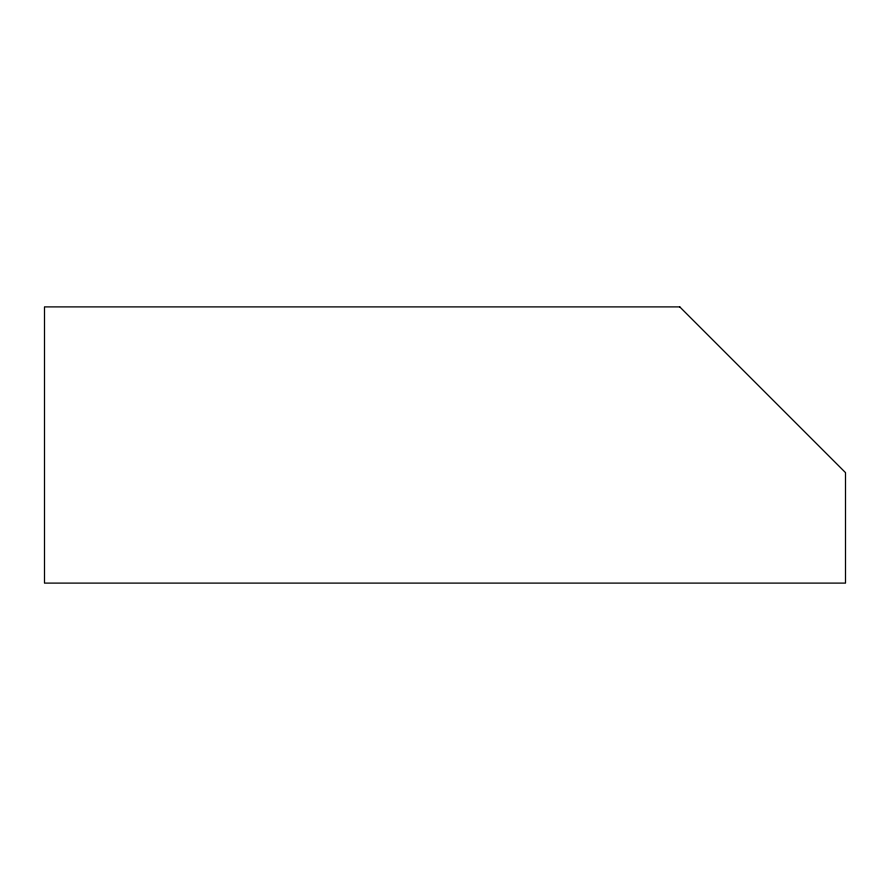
<?xml version="1.0" encoding="UTF-8"?>
<svg xmlns="http://www.w3.org/2000/svg" width="890" height="890" viewBox="0 0 890 890"><rect width="100%" height="100%" fill="white"/><g stroke="black" fill="none" stroke-linecap="round" stroke-linejoin="round"><path stroke-width="1.33" d="M679.771 306.894L44.5 306.894L44.5 583.106L845.5 583.106L845.5 472.623L679.771 306.894"/></g></svg>
